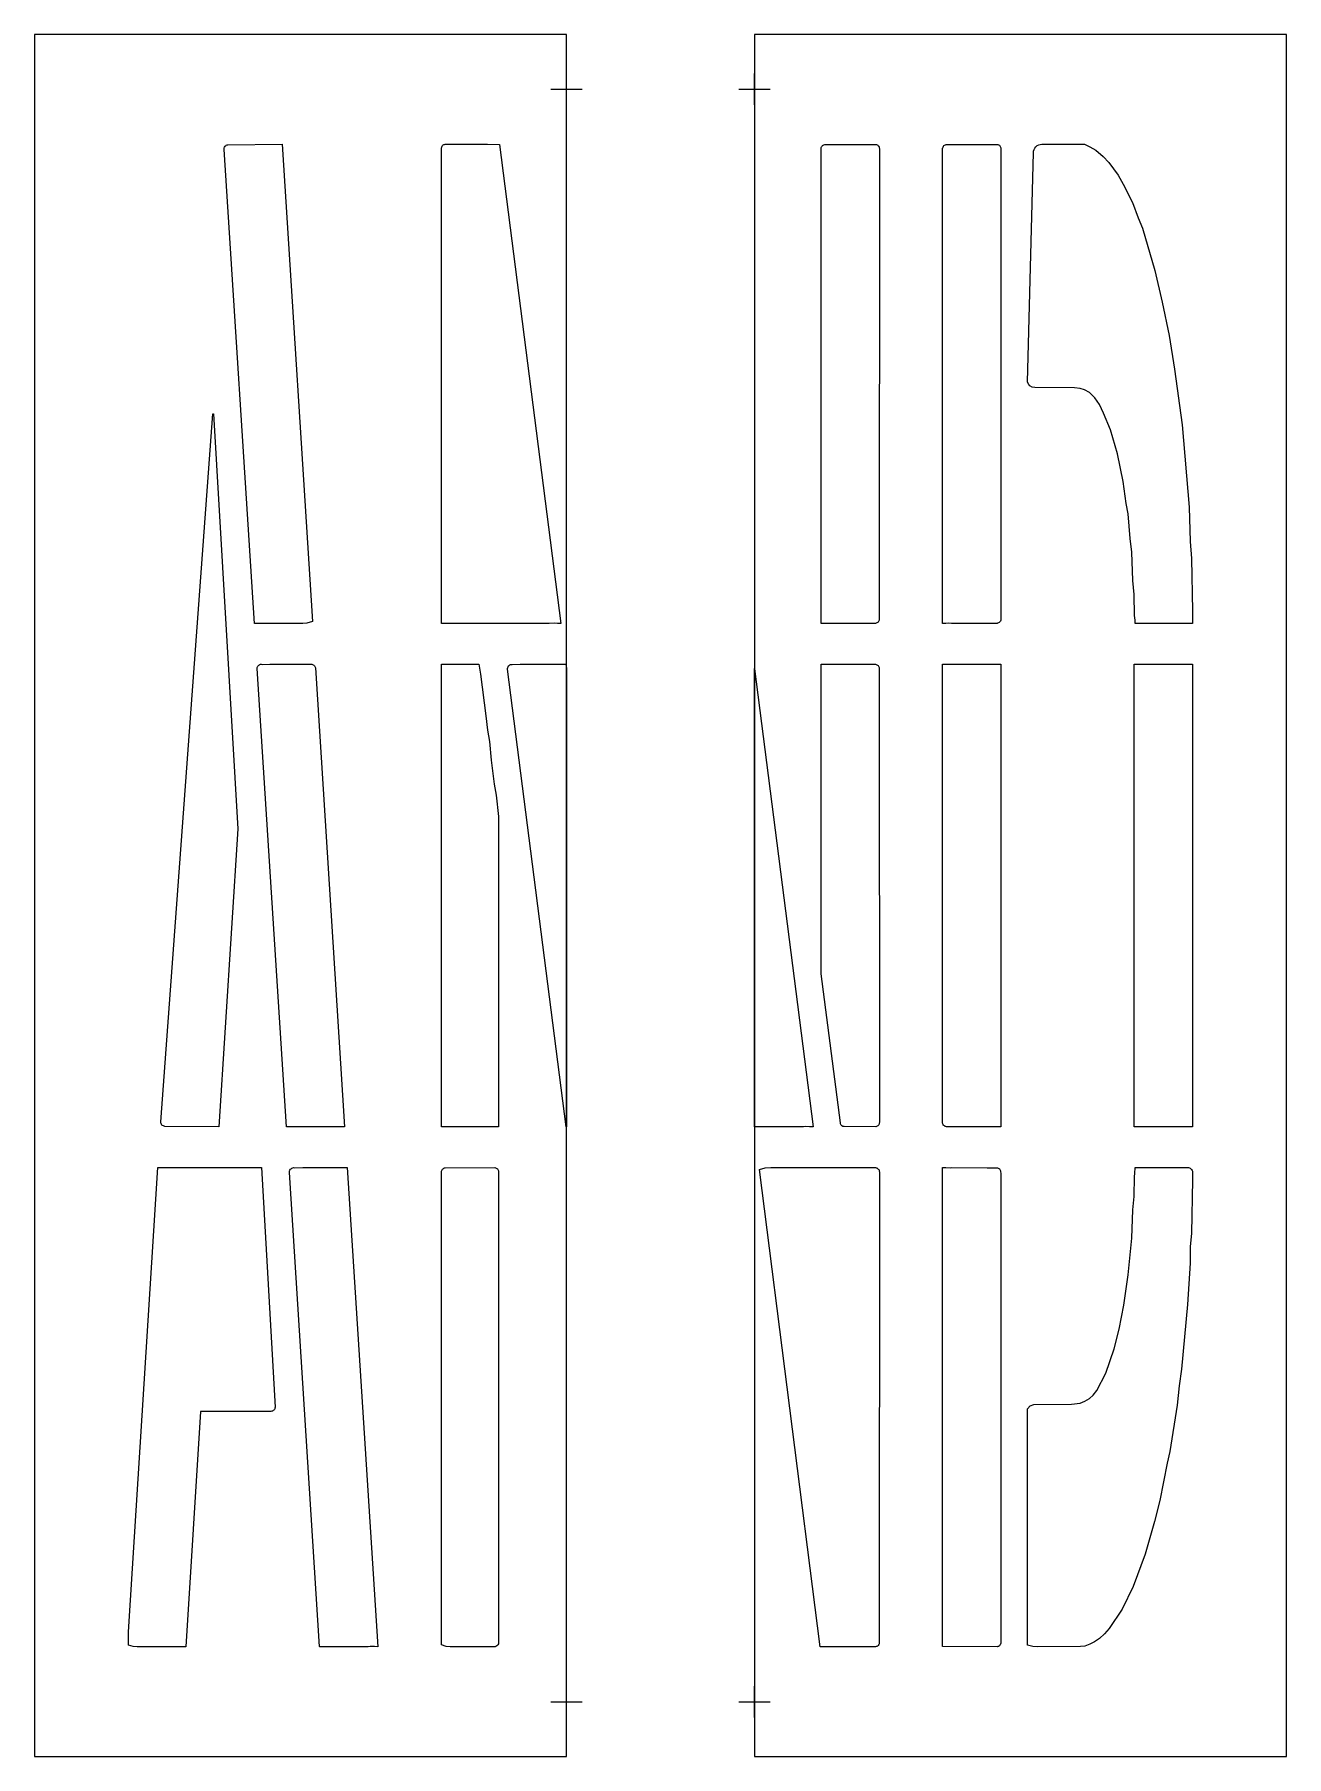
# Model space of a CAD drawing. Header units: inches. Extents: x 0 to 80, y 0 to 110.
import ezdxf

# ---------------------------------------------------------------- set-up
doc = ezdxf.new("R2010")
doc.units = ezdxf.units.IN
doc.header["$MEASUREMENT"] = 0
doc.layers.add('CUT', color=1, linetype='Continuous')
doc.layers.add('REG', color=5, linetype='Continuous')

msp = doc.modelspace()

# ---------------------------------------------------------------- linework, layer by layer
at = {"layer": 'CUT'}
for points in [[(0, 0), (34, 0), (34, 110), (0, 110)], [(46, 0), (80, 0), (80, 110), (46, 110)], [(12.26, 102.92), (12.31, 102.94), (12.36, 102.95), (15.82, 102.99), (17.76, 72.5), (17.41, 72.4), (17.15, 72.37), (14.8, 72.38), (14.05, 72.38), (12.12, 102.66), (12.12, 102.71), (12.13, 102.76), (12.15, 102.81), (12.18, 102.86), (12.22, 102.89)], [(26.79, 103), (28.94, 102.99), (29.72, 102.98), (33.64, 72.37), (33.41, 72.38), (33.21, 72.39), (32.89, 72.37), (26.01, 72.37), (26.01, 102.76), (26.02, 102.81), (26.04, 102.86), (26.08, 102.9), (26.12, 102.94), (26.16, 102.96), (26.21, 102.98), (26.25, 102.99), (26.33, 102.99)], [(53.96, 72.54), (53.93, 72.5), (53.9, 72.46), (53.86, 72.43), (53.82, 72.41), (53.77, 72.39), (53.73, 72.38), (50.82, 72.37), (50.74, 72.38), (50.48, 72.38), (50.26, 72.38), (50.26, 102.72), (50.27, 102.77), (50.29, 102.82), (50.32, 102.86), (50.35, 102.9), (50.39, 102.93), (50.44, 102.95), (50.49, 102.97), (50.54, 102.98), (53.74, 102.98), (53.8, 102.97), (53.84, 102.95), (53.88, 102.93), (53.91, 102.89), (53.94, 102.86), (53.97, 102.81), (53.98, 102.76), (53.99, 102.71), (53.98, 72.63), (53.97, 72.58)], [(61.63, 72.43), (61.59, 72.41), (61.54, 72.39), (61.5, 72.38), (58.6, 72.37), (58.41, 72.39), (58.24, 72.38), (58.02, 72.38), (58.02, 102.72), (58.03, 102.77), (58.05, 102.81), (58.08, 102.86), (58.11, 102.9), (58.15, 102.93), (58.2, 102.95), (58.25, 102.97), (58.3, 102.98), (61.5, 102.98), (61.55, 102.97), (61.6, 102.95), (61.65, 102.92), (61.68, 102.89), (61.71, 102.85), (61.73, 102.81), (61.74, 102.76), (61.75, 102.71), (61.75, 72.62), (61.74, 72.58), (61.72, 72.53), (61.69, 72.49), (61.66, 72.46)], [(73.98, 73.17), (74, 72.38), (70.32, 72.37), (70.32, 72.59), (70.28, 72.88), (70.26, 74.22), (70.18, 75.11), (70.12, 76.93), (70.01, 77.81), (69.87, 79.38), (69.75, 80.04), (69.55, 81.44), (69.19, 83.22), (68.76, 84.74), (68.31, 85.8), (68.04, 86.36), (67.74, 86.79), (67.41, 87.12), (67.08, 87.31), (66.82, 87.39), (66.46, 87.43), (63.92, 87.44), (63.75, 87.48), (63.6, 87.55), (63.53, 87.64), (63.45, 87.79), (63.83, 102.45), (63.84, 102.54), (63.87, 102.65), (63.92, 102.74), (63.99, 102.82), (64.07, 102.9), (64.17, 102.95), (64.26, 102.98), (64.37, 103), (67.08, 103), (67.44, 102.82), (67.81, 102.61), (68.29, 102.21), (68.65, 101.83), (69.24, 101.01), (69.57, 100.43), (70.15, 99.27), (70.51, 98.28), (70.79, 97.62), (71.59, 94.93), (72.06, 92.9), (72.49, 90.77), (72.84, 88.63), (73.32, 85.07), (73.77, 79.81), (73.84, 77.61), (73.93, 76.53)], [(8.24, 40.28), (8.19, 40.3), (8.15, 40.34), (8.12, 40.38), (8.09, 40.43), (8.08, 40.48), (8.08, 40.54), (11.4, 85.76), (11.44, 85.76), (12.99, 59.26), (11.78, 40.23), (8.34, 40.25), (8.29, 40.26)], [(17.73, 69.77), (17.77, 69.75), (17.81, 69.73), (17.85, 69.71), (17.89, 69.67), (17.91, 69.63), (17.93, 69.59), (17.95, 69.54), (19.82, 40.23), (19.6, 40.23), (19.36, 40.23), (19.25, 40.22), (16.1, 40.23), (14.23, 69.51), (14.24, 69.56), (14.25, 69.61), (14.27, 69.64), (14.3, 69.68), (14.33, 69.71), (14.37, 69.73), (14.41, 69.75), (14.45, 69.77), (14.49, 69.77), (14.56, 69.76), (15.05, 69.78), (17.23, 69.77), (17.68, 69.78)], [(26.48, 40.23), (26.23, 40.23), (26.01, 40.22), (26.01, 69.78), (28.4, 69.78), (28.49, 69.14), (28.85, 66.47), (28.95, 65.57), (29.07, 64.83), (29.18, 63.64), (29.38, 62.12), (29.51, 61.41), (29.66, 60.05), (29.66, 40.23), (26.56, 40.22)], [(34, 69.49), (34, 40.22), (33.97, 40.22), (30.23, 69.45), (30.23, 69.51), (30.24, 69.56), (30.26, 69.61), (30.29, 69.66), (30.33, 69.7), (30.37, 69.73), (30.42, 69.75), (30.52, 69.75), (31.04, 69.78), (33.26, 69.78), (33.96, 69.78)], [(46, 69.48), (49.75, 40.23), (49.52, 40.23), (49.26, 40.24), (49.14, 40.22), (46.62, 40.22), (46, 40.22), (46, 40.22), (46, 69.49)], [(53.94, 40.35), (53.92, 40.32), (53.88, 40.28), (53.84, 40.26), (53.79, 40.24), (53.75, 40.23), (51.73, 40.24), (51.66, 40.25), (51.59, 40.29), (51.54, 40.34), (51.5, 40.41), (51.49, 40.47), (50.26, 50), (50.26, 69.77), (50.48, 69.77), (50.72, 69.77), (50.82, 69.78), (53.73, 69.77), (53.77, 69.76), (53.82, 69.74), (53.86, 69.72), (53.9, 69.69), (53.93, 69.65), (53.96, 69.61), (53.98, 69.56), (53.98, 69.52), (53.99, 40.5), (53.98, 40.45), (53.97, 40.4)], [(58.24, 69.77), (58.48, 69.77), (58.57, 69.78), (61.75, 69.77), (61.75, 40.23), (58.27, 40.23), (58.22, 40.24), (58.18, 40.25), (58.14, 40.28), (58.1, 40.3), (58.07, 40.34), (58.05, 40.38), (58.03, 40.42), (58.02, 40.46), (58.02, 69.77)], [(73.77, 40.23), (73.53, 40.23), (73.44, 40.22), (70.27, 40.23), (70.27, 69.77), (74, 69.77), (74, 40.23)], [(15.36, 22.21), (15.33, 22.17), (15.3, 22.13), (15.26, 22.1), (15.21, 22.07), (15.17, 22.06), (15.11, 22.05), (10.61, 22.05), (9.67, 7), (6.56, 7), (6.3, 7.04), (6, 7.12), (6, 7.96), (7.89, 37.63), (13.7, 37.63), (14.29, 37.62), (14.51, 37.63), (15.38, 22.31), (15.37, 22.26)], [(16.29, 37.3), (16.29, 37.35), (16.3, 37.41), (16.32, 37.46), (16.36, 37.51), (16.4, 37.55), (16.44, 37.58), (16.5, 37.6), (16.55, 37.62), (16.63, 37.61), (17.14, 37.63), (19.3, 37.62), (19.99, 37.62), (21.94, 7.01), (21.72, 7.02), (21.44, 7.02), (21.32, 7), (19, 7.01), (18.24, 7.01), (18.21, 7.02)], [(29.61, 37.5), (29.63, 37.46), (29.65, 37.42), (29.66, 37.37), (29.66, 7.28), (29.65, 7.2), (29.61, 7.13), (29.55, 7.07), (29.48, 7.03), (29.44, 7.01), (29.39, 7.01), (26.56, 7), (26.3, 7.04), (26.01, 7.13), (26.01, 37.34), (26.01, 37.4), (26.03, 37.44), (26.05, 37.48), (26.08, 37.52), (26.11, 37.55), (26.16, 37.58), (26.2, 37.6), (26.25, 37.61), (29.41, 37.62), (29.45, 37.61), (29.5, 37.59), (29.54, 37.57), (29.58, 37.54)], [(46.32, 37.49), (46.68, 37.6), (47.04, 37.63), (53.74, 37.62), (53.78, 37.61), (53.83, 37.6), (53.87, 37.57), (53.91, 37.53), (53.95, 37.49), (53.97, 37.45), (53.98, 37.39), (53.99, 37.34), (53.98, 7.26), (53.97, 7.2), (53.95, 7.15), (53.91, 7.1), (53.87, 7.06), (53.82, 7.03), (53.77, 7.02), (53.73, 7.01), (53.65, 7.01), (53.12, 7), (50.9, 7.01), (50.21, 7.01)], [(61.51, 7.01), (58.02, 7.02), (58.02, 37.62), (58.24, 37.62), (58.5, 37.61), (58.61, 37.63), (60.87, 37.61), (61.48, 37.61), (61.53, 37.61), (61.57, 37.59), (61.61, 37.57), (61.65, 37.54), (61.68, 37.5), (61.71, 37.46), (61.73, 37.42), (61.74, 37.2), (61.75, 36.99), (61.75, 7.28), (61.74, 7.23), (61.73, 7.19), (61.71, 7.14), (61.68, 7.11), (61.65, 7.07), (61.6, 7.04), (61.56, 7.03)], [(70.97, 12.92), (70.19, 10.86), (69.5, 9.42), (68.67, 8.19), (68.36, 7.83), (68.04, 7.55), (67.72, 7.33), (67.43, 7.17), (67.12, 7.06), (66.84, 7.02), (64.1, 7), (63.79, 7.04), (63.44, 7.12), (63.44, 22.21), (63.61, 22.4), (63.86, 22.49), (66.25, 22.51), (66.81, 22.58), (67.12, 22.7), (67.4, 22.87), (67.64, 23.09), (67.88, 23.39), (68.46, 24.49), (68.99, 26.05), (69.3, 27.29), (69.6, 28.83), (69.89, 30.78), (70.12, 33.11), (70.18, 34.93), (70.26, 35.77), (70.28, 37.06), (70.31, 37.24), (70.33, 37.62), (73.25, 37.63), (73.29, 37.63), (73.68, 37.63), (73.73, 37.62), (73.79, 37.6), (73.84, 37.58), (73.89, 37.54), (73.93, 37.49), (73.96, 37.44), (73.98, 37.39), (73.99, 37.33), (73.98, 36.84), (73.93, 33.44), (73.85, 32.56), (73.84, 31.51), (73.68, 28.88), (73.29, 24.74), (73.14, 23.69), (73.01, 22.45), (72.55, 19.49), (72.38, 18.75), (71.9, 16.35), (71.57, 15.01)]]:
    msp.add_lwpolyline(points, close=True, dxfattribs=at)
at = {"layer": 'REG'}
for points in [[(34, 105.5), (34, 107.5)], [(46, 105.5), (46, 107.5)], [(33, 106.5), (35, 106.5)], [(45, 106.5), (47, 106.5)], [(34, 2.5), (34, 4.5)], [(46, 2.5), (46, 4.5)], [(33, 3.5), (35, 3.5)], [(45, 3.5), (47, 3.5)]]:
    msp.add_lwpolyline(points, dxfattribs=at)

doc.saveas('drawing.dxf')
